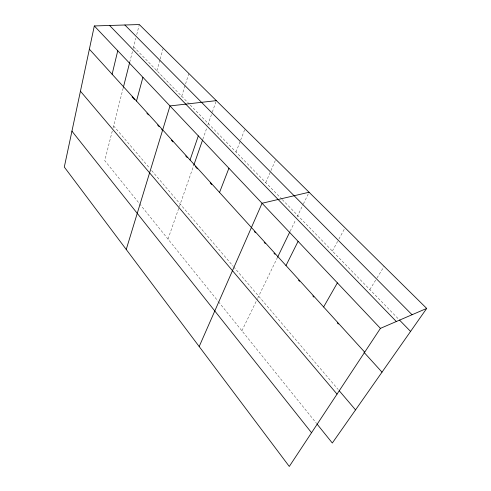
<?xml version="1.0" encoding="UTF-8"?>
<svg xmlns="http://www.w3.org/2000/svg" width="491" height="491" viewBox="0 0 491 491"><rect width="100%" height="100%" fill="white"/><g stroke="black" fill="none" stroke-linecap="round" stroke-linejoin="round"><path stroke-width="0.37" stroke-dasharray="2.46 1.84" d="M112.273 131.036L104.767 160.612L218.059 301.204M113.022 128.077L123.376 87.294M129.716 62.302L132.515 51.273M133.264 48.333L135.829 38.224M136.744 34.628L139.297 24.55M156.881 70.747L159.956 59.834M160.158 59.104L163.239 48.192M181.713 96.267L188.851 73.497M168.002 239.086L193.884 164.951M202.838 139.284L206.821 127.881M207.816 125.027L212.075 112.838M212.321 112.12L216.328 100.637M236.005 152.057L240.357 140.849M240.627 140.144L244.984 128.937M265.748 182.615L270.627 171.353M270.928 170.647L275.807 159.385M241.903 330.799L257.364 298.896M257.695 298.221L277.599 257.155M290.169 231.224L295.791 219.624M297.116 216.893L303.088 204.569M303.42 203.882L309.066 192.239M332.364 251.073L338.526 239.761M338.888 239.099L345.056 227.787M369.84 289.58L376.585 278.624M376.984 277.98L384.128 266.38M133.638 46.86L189.692 104.466M190.226 105.013L281.76 199.07M282.294 199.622L398.404 318.929M113.587 125.856L149.712 168.26M151.682 170.573L233.207 266.282M233.698 266.858L338.189 389.516M218.532 301.799L316.646 423.561"/><path stroke-width="0.74" d="M94.315 25.949L64.303 167.05L289.291 466.45L380.421 328.375L426.697 308.428L139.297 24.55L94.315 25.949L380.421 328.375M112.12 74.227L117.754 50.726M123.376 87.294L129.716 62.302M136.498 101.054L142.912 77.32M126.236 249.465L169.99 105.939L216.328 100.637M190.054 159.986L198.321 135.89M193.884 164.951L202.593 139.996M219.538 192.435L228.916 168.229M199.186 346.542L262.065 203.262L309.066 192.239M277.599 257.155L289.837 231.905M285.995 265.557L298.086 241.345M323.618 306.961L337.385 282.884M426.697 308.428L332.321 443.017L317.118 424.15M124.88 24.998L412.047 314.743M399.459 320.015L410.568 331.431M109.591 25.477L396.323 321.519M89.374 49.198L364.709 352.176M132.073 96.874L134.632 99.691M146.907 113.212L148.435 114.9M157.617 125.002L159.145 126.69M161.692 129.495L162.711 130.618M171.39 140.174L172.924 141.862M185.702 155.942L187.237 157.629M195.412 166.633L197.45 168.879M210.197 182.916L211.725 184.604M254.418 231.623L255.449 232.759M264.207 242.401L265.232 243.536M273.99 253.184L275.021 254.32M298.522 280.201L299.547 281.325M312.816 295.944L313.835 297.067M337.311 322.918L338.33 324.042M364.003 352.323L382.01 372.153M339.183 390.683L355.545 409.893M80.438 91.209L337.029 394.113M71.938 131.158L311.54 432.737"/></g></svg>
